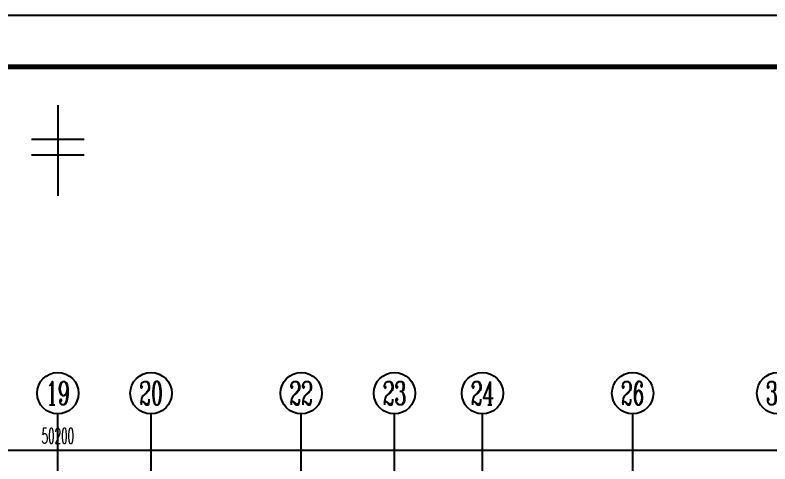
# Model space of a CAD drawing. Extents: x 27938 to 1507990, y 110129 to 923079.
# Drawn here: x 852092 to 866667, y 693192 to 701857 of the extents above; entities that cross this region are included whole.
import ezdxf
from ezdxf.enums import TextEntityAlignment as Align

# ---------------------------------------------------------------- set-up
doc = ezdxf.new("R2010")
doc.units = 0
doc.header["$LTSCALE"] = 1000
doc.header["$MEASUREMENT"] = 0
for name, color, linetype in [('AXIS', 3, 'Continuous'), ('AXIS_TEXT', 7, 'Continuous'), ('图框', 140, 'Continuous')]:
    doc.layers.add(name, color=color, linetype=linetype)
doc.layers.add('yichutu', color=7, linetype='Continuous', true_color=0xffffff, plot=False)
doc.styles.add('_TCH_AXIS', font='COMPLEX', dxfattribs={"bigfont": 'GBCBIG'})
doc.styles.add('_TCH_DIM_T3', font='SIMPLEX.shx', dxfattribs={"width": 0.494118, "bigfont": 'GBCBIG.shx'})
doc.styles.add('COMPLEX', font='COMPLEX')
doc.dimstyles.new('_TCH_ARCH&&100', dxfattribs={"dimtxt": 297.5, "dimasz": 100, "dimexe": 250, "dimexo": 300, "dimgap": 126.25, "dimtad": 1, "dimdec": 0, "dimzin": 0, "dimdsep": 46, "dimtxsty": '_TCH_DIM_T3', "dimblk": 'ARCHTICK', "dimcen": 0.09, "dimclrt": 4, "dimazin": 2, "dimtfac": 1, "dimtdec": 0, "dimtix": 1, "dimtmove": 2, "dimatfit": 3, "dimfxl": 100, "dimtolj": 1, "dimtzin": 0, "dimarcsym": 0})

# ---------------------------------------------------------------- blocks, each defined once
blk = doc.blocks.new('TK')
at = {"layer": '图框'}
blk.add_lwpolyline([(465375, 548714), (549475, 548714), (549475, 489314), (465375, 489314)], close=True, dxfattribs=at)
blk.add_lwpolyline([(465375, 548714), (549475, 548714), (549475, 489314), (465375, 489314)], close=True, dxfattribs=at)
at = {"layer": '图框', "const_width": 100}
blk.add_lwpolyline([(548475, 490314), (548475, 547714), (467875, 547714), (467875, 490314)], close=True, dxfattribs=at)
blk = doc.blocks.new('yct-841-594-84100-59399.9999999999-100-1000.0')
at = {"layer": 'yichutu', "color": 7, "true_color": 0xffffff}
blk.add_lwpolyline([(0, 0), (0, 59400), (84100, 59400), (84100, 0)], close=True, dxfattribs=at)
blk = doc.blocks.new('_ArchTick')
at = {"color": 0, "linetype": 'ByBlock', "const_width": 0.4}
blk.add_lwpolyline([(-0.5, -0.5), (0.5, 0.5)], dxfattribs=at)
blk = doc.blocks.new('*D960')
at = {"layer": 'AXIS', "color": 0, "lineweight": -2}
for p, q in [((827817, 690457), (827817, 693707)), ((878017, 690457), (878017, 693707)), ((827817, 693457), (878017, 693457))]:
    blk.add_line(p, q, dxfattribs=at)
at = {"layer": 'Defpoints', "color": 0}
for p in [(878017, 693457), (827817, 690157), (878017, 690157)]:
    blk.add_point(p, dxfattribs=at)
at = {"layer": 'AXIS', "color": 0, "lineweight": -2, "xscale": 100, "yscale": 100, "zscale": 100, "rotation": 180}
blk.add_blockref('_ArchTick', (827817, 693457), dxfattribs=at)
at = {"layer": 'AXIS', "color": 0, "lineweight": -2, "xscale": 100, "yscale": 100, "zscale": 100}
blk.add_blockref('_ArchTick', (878017, 693457), dxfattribs=at)
at = {"layer": 'AXIS', "color": 4, "insert": (852917, 693732), "char_height": 297.5, "attachment_point": 5, "style": '_TCH_DIM_T3'}
blk.add_mtext('\\A1;50200', dxfattribs=at)
blk = doc.blocks.new('_AXISO')
at = {"color": 0}
blk.add_circle((0, 0), 0.5, dxfattribs=at)
at = {"layer": 'AXIS_TEXT', "color": 0, "style": 'COMPLEX', "width": 1.041667}
blk.add_attdef('A', text='', height=0.56, dxfattribs=at).set_placement((-0.25, -0.28), (0.25, -0.28), align=Align.FIT)

msp = doc.modelspace()

# ---------------------------------------------------------------- linework, layer by layer
at = {"color": 8}
for p, q in [((852916.6, 700118.3), (852916.6, 698367.3)), ((852916.6, 700118.3), (852916.6, 698367.3)), ((852409.2, 699461.7), (853424, 699461.7)), ((852409.2, 699461.7), (853424, 699461.7)), ((852409.2, 699158.4), (853424, 699158.4)), ((852409.2, 699158.4), (853424, 699158.4))]:
    msp.add_line(p, q, dxfattribs=at)
at = {"layer": 'AXIS', "color": 8}
for p, q in [((852916.6, 690157.2), (852916.6, 694157.2)), ((854716.6, 690157.2), (854716.6, 694157.2)), ((857616.6, 690157.2), (857616.6, 694157.2)), ((859416.6, 690157.2), (859416.6, 694157.2)), ((861116.6, 690157.2), (861116.6, 694157.2)), ((864016.6, 690157.2), (864016.6, 694157.2))]:
    msp.add_line(p, q, dxfattribs=at)

# ---------------------------------------------------------------- block references
msp.add_blockref('TK', (348239.1, 153143.3))
ref = msp.add_blockref('_AXISO', (852916.6, 694557.2), dxfattribs=dict(at, xscale=800, yscale=800, zscale=800))
ref.add_attrib('A', '19', dxfattribs={"layer": 'AXIS_TEXT', "color": 8, "ltscale": 0.5, "height": 452.55, "style": '_TCH_AXIS', "width": 0.724138}).set_placement((852690.3, 694330.9), (853142.9, 694330.9), align=Align.FIT)
ref = msp.add_blockref('_AXISO', (854716.6, 694557.2), dxfattribs=dict(at, xscale=800, yscale=800, zscale=800))
ref.add_attrib('A', '20', dxfattribs={"layer": 'AXIS_TEXT', "color": 8, "ltscale": 0.5, "height": 452.55, "style": '_TCH_AXIS', "width": 0.617647}).set_placement((854490.3, 694330.9), (854942.9, 694330.9), align=Align.FIT)
ref = msp.add_blockref('_AXISO', (857616.6, 694557.2), dxfattribs=dict(at, xscale=800, yscale=800, zscale=800))
ref.add_attrib('A', '22', dxfattribs={"layer": 'AXIS_TEXT', "color": 8, "ltscale": 0.5, "height": 452.55, "style": '_TCH_AXIS', "width": 0.617647}).set_placement((857390.3, 694330.9), (857842.9, 694330.9), align=Align.FIT)
ref = msp.add_blockref('_AXISO', (859416.6, 694557.2), dxfattribs=dict(at, xscale=800, yscale=800, zscale=800))
ref.add_attrib('A', '23', dxfattribs={"layer": 'AXIS_TEXT', "color": 8, "ltscale": 0.5, "height": 452.55, "style": '_TCH_AXIS', "width": 0.617647}).set_placement((859190.3, 694330.9), (859642.9, 694330.9), align=Align.FIT)
ref = msp.add_blockref('_AXISO', (861116.6, 694557.2), dxfattribs=dict(at, xscale=800, yscale=800, zscale=800))
ref.add_attrib('A', '24', dxfattribs={"layer": 'AXIS_TEXT', "color": 8, "ltscale": 0.5, "height": 452.55, "style": '_TCH_AXIS', "width": 0.583333}).set_placement((860890.3, 694330.9), (861342.9, 694330.9), align=Align.FIT)
ref = msp.add_blockref('_AXISO', (864016.6, 694557.2), dxfattribs=dict(at, xscale=800, yscale=800, zscale=800))
ref.add_attrib('A', '26', dxfattribs={"layer": 'AXIS_TEXT', "color": 8, "ltscale": 0.5, "height": 452.55, "style": '_TCH_AXIS', "width": 0.617647}).set_placement((863790.3, 694330.9), (864242.9, 694330.9), align=Align.FIT)
ref = msp.add_blockref('_AXISO', (866816.6, 694557.2), dxfattribs=dict(at, xscale=800, yscale=800, zscale=800))
ref.add_attrib('A', '30', dxfattribs={"layer": 'AXIS_TEXT', "color": 8, "ltscale": 0.5, "height": 452.55, "style": '_TCH_AXIS', "width": 0.636364}).set_placement((866590.3, 694330.9), (867042.9, 694330.9), align=Align.FIT)
at = {"layer": 'yichutu'}
msp.add_blockref('yct-841-594-84100-59399.9999999999-100-1000.0', (813614.1, 642457), dxfattribs=at)

# ---------------------------------------------------------------- dimensions: what is measured, and where the dimension line sits
at = {"layer": 'AXIS', "color": 8}
dim = msp.add_aligned_dim(p1=(827816.6, 690157.2), p2=(878016.6, 690157.2), distance=3300, dimstyle='_TCH_ARCH&&100', dxfattribs=at)
dim.commit()
dim.dimension.update_dxf_attribs({"geometry": '*D960', "text_midpoint": (852916.6, 693732.2)})

doc.saveas('drawing.dxf')
